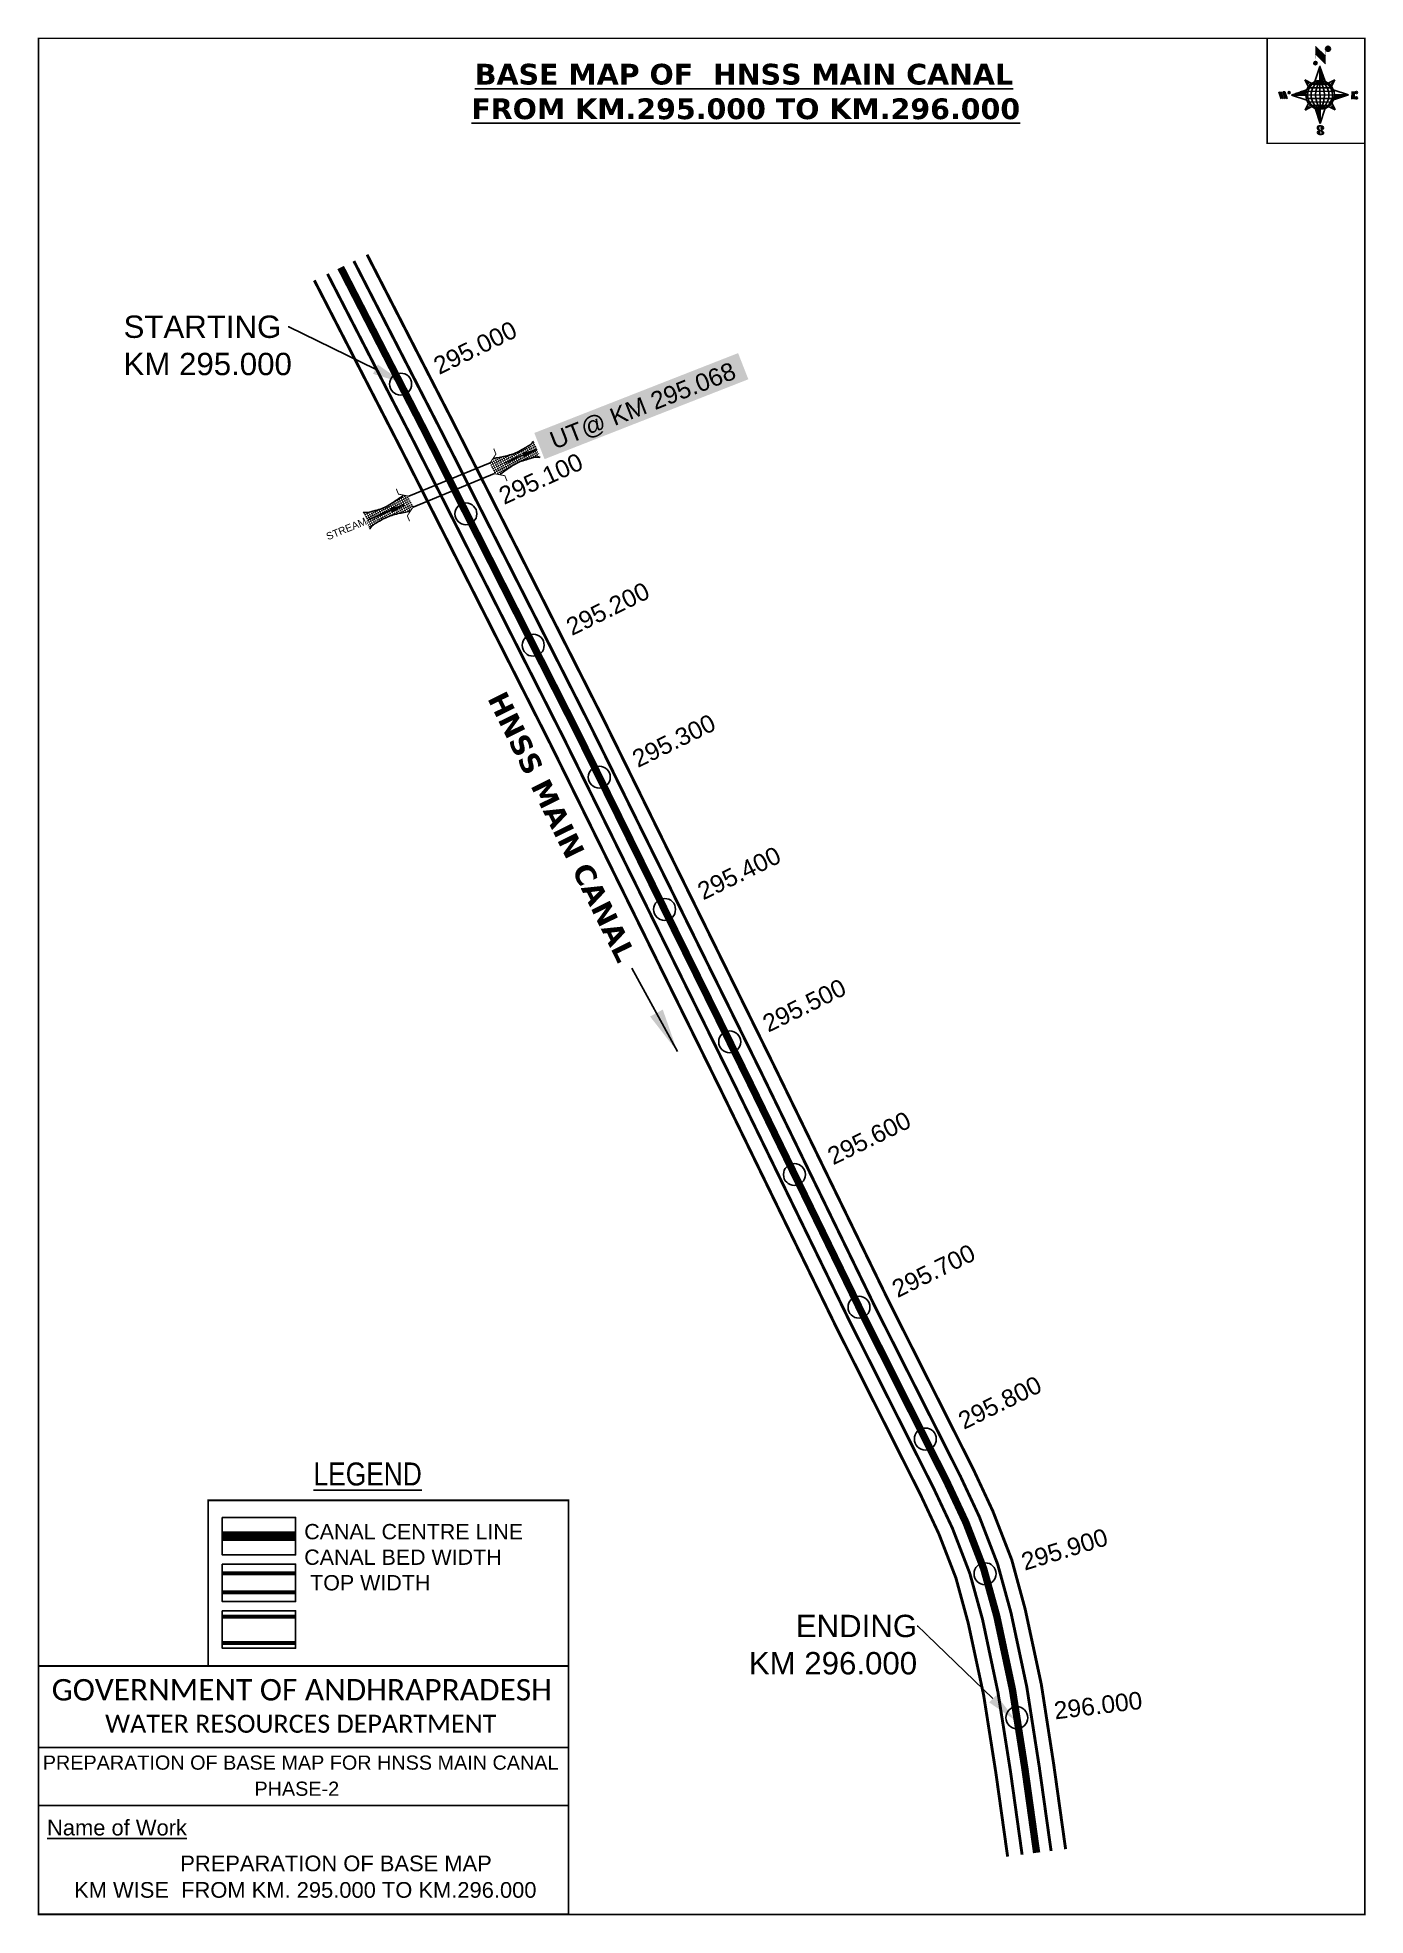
# Model space of a CAD drawing. Header units: inches. Extents: x 774395 to 775302, y 1582822 to 1584104.
import ezdxf
from ezdxf import colors
from ezdxf.entities.mleader import LeaderData, LeaderLine
from ezdxf.enums import TextEntityAlignment as Align
from ezdxf.math import Vec2, Vec3

# ---------------------------------------------------------------- set-up
doc = ezdxf.new("R2010")
doc.units = ezdxf.units.IN
doc.header["$LTSCALE"] = 15
doc.header["$MEASUREMENT"] = 0
doc.header["$PDMODE"] = 32
doc.header["$PDSIZE"] = 15
doc.linetypes.add('HIDDEN2', pattern=[0.1875, 0.125, -0.0625])
for name, color, linetype in [('AQUADUCT', 1, 'Continuous'), ('bord', 1, 'Continuous'), ('CANAL1', 7, 'Continuous'), ('CSMark', 72, 'Continuous'), ('DCBMS', 232, 'Continuous'), ('PAGE', 7, 'Continuous'), ('STRUCTURE', 5, 'Continuous'), ('TEXT', 6, 'Continuous')]:
    doc.layers.add(name, color=color, linetype=linetype)
doc.styles.add('ARIALN', font='ARIALN.TTF')
doc.styles.get("Standard").update_dxf_attribs({"font": 'arial.ttf'})
doc.dimstyles.get("Standard").update_dxf_attribs({"dimtxt": 20, "dimasz": 0.18, "dimexe": 0.18, "dimexo": 0.0625, "dimgap": 0.09, "dimtad": 0, "dimtih": 1, "dimtoh": 1, "dimdec": 4, "dimzin": 0, "dimdsep": 46, "dimtxsty": 'Standard', "dimcen": 0.09, "dimadec": 0, "dimazin": 0, "dimtfac": 1, "dimtdec": 4, "dimtofl": 0, "dimtmove": 0, "dimatfit": 3, "dimfxl": 1, "dimtolj": 1, "dimtzin": 0, "dimarcsym": 0})
pattern_1 = [(267.297113149, (-8720374.938, 50637915.138), (10.5367255337, -0.497431438), [])]
pattern_2 = [(357.297113149, (-8720374.938, 50637915.138), (0.497431438, 10.5367255337), [])]

# ---------------------------------------------------------------- blocks, each defined once
blk = doc.blocks.new('*X26')
at = {"color": 0, "linetype": 'Continuous'}
for p, q in [((6321.6, 240.5), (6322.3, 241.2)), ((6321.6, 240.3), (6322.3, 241)), ((6321.6, 240.1), (6322.3, 240.8)), ((6321.6, 239.9), (6322.4, 240.7)), ((6321.6, 239.8), (6322.4, 240.6)), ((6321.6, 239.6), (6322.5, 240.5)), ((6321.6, 239.4), (6322.5, 240.3)), ((6321.6, 239.2), (6322.6, 240.2)), ((6321.7, 239.1), (6322.6, 240.1)), ((6321.8, 240.8), (6322.4, 241.4)), ((6321.8, 239), (6322.7, 240)), ((6321.8, 239), (6322.8, 239.9)), ((6321.9, 238.9), (6322.9, 239.8)), ((6322, 238.8), (6323, 239.7)), ((6322.1, 241.3), (6322.4, 241.6)), ((6322.1, 238.7), (6323.1, 239.6)), ((6322.2, 238.6), (6323.1, 239.6)), ((6322.3, 238.5), (6323.2, 239.5)), ((6322.4, 238.5), (6323.3, 239.4)), ((6322.5, 238.4), (6323.4, 239.3)), ((6322.7, 238.4), (6323.6, 239.3)), ((6322.8, 238.3), (6323.7, 239.2)), ((6322.9, 238.3), (6323.8, 239.1)), ((6323.1, 238.2), (6323.9, 239.1)), ((6323.2, 238.2), (6324, 239)), ((6323.3, 238.2), (6324.2, 239)), ((6323.5, 238.1), (6324.3, 238.9)), ((6323.7, 238.1), (6324.4, 238.9)), ((6323.8, 238.1), (6324.6, 238.8)), ((6324.1, 238.2), (6324.7, 238.8)), ((6324.3, 238.3), (6324.9, 238.8)), ((6324.6, 238.3), (6325.1, 238.8)), ((6324.8, 238.4), (6325.2, 238.8)), ((6325.1, 238.5), (6325.4, 238.8)), ((6325.4, 238.6), (6325.6, 238.8))]:
    blk.add_line(p, q, dxfattribs=at)
blk = doc.blocks.new('*X25')
at = {"color": 0, "linetype": 'Continuous'}
for p, q in [((6324.4, 240.3), (6324.5, 240.4)), ((6324.6, 240.3), (6324.8, 240.5)), ((6324.7, 240.2), (6325, 240.5)), ((6324.8, 240.2), (6325.2, 240.6)), ((6325, 240.1), (6325.5, 240.6)), ((6325.1, 240.1), (6325.6, 240.6)), ((6325.2, 240), (6325.8, 240.6)), ((6325.3, 240), (6326, 240.6)), ((6325.4, 239.9), (6326.1, 240.6)), ((6325.5, 239.8), (6326.2, 240.5)), ((6325.6, 239.8), (6326.3, 240.5)), ((6325.7, 239.7), (6326.5, 240.4)), ((6325.9, 239.6), (6326.6, 240.3)), ((6326, 239.5), (6326.7, 240.3)), ((6326, 239.4), (6326.8, 240.2)), ((6326.1, 239.3), (6327, 240.2)), ((6326.2, 239.3), (6327.1, 240.1)), ((6326.3, 239.2), (6327.1, 240)), ((6326.4, 239.1), (6327.2, 239.9)), ((6326.5, 239), (6327.3, 239.8)), ((6326.5, 238.9), (6327.4, 239.7)), ((6326.6, 238.8), (6327.5, 239.6)), ((6326.7, 238.7), (6327.5, 239.5)), ((6326.8, 238.6), (6327.6, 239.4)), ((6326.8, 238.5), (6327.7, 239.3)), ((6326.8, 236.5), (6327.4, 237)), ((6326.9, 238.3), (6327.8, 239.2)), ((6326.9, 238.2), (6327.9, 239.1)), ((6326.9, 236.8), (6327.6, 237.4)), ((6327, 238.1), (6327.8, 239)), ((6327, 237.9), (6327.8, 238.8)), ((6327, 237.8), (6327.8, 238.6)), ((6327, 237.6), (6327.8, 238.4)), ((6327, 237.4), (6327.8, 238.2)), ((6327, 237.3), (6327.8, 238)), ((6327, 237.1), (6327.8, 237.9))]:
    blk.add_line(p, q, dxfattribs=at)
blk = doc.blocks.new('H')
at = {"layer": 'bord', "extrusion": (0.000427885, 0.004792, 0.999988)}
h = blk.add_hatch(dxfattribs=at)
h.set_pattern_fill('LINE', color=8, scale=84.387686, angle=-2.7029, style=0)
h.set_pattern_definition(pattern_2)
h.paths.add_polyline_path([(-492, 786, -0.090992), (-448, 775), (-486, 912)])
h = blk.add_hatch(dxfattribs=at)
h.set_pattern_fill('LINE', color=8, scale=84.387686, angle=-92.7029, style=0)
h.set_pattern_definition(pattern_1)
h.paths.add_polyline_path([(-625, 665, -0.090992), (-615, 710), (-751, 671)])
h = blk.add_hatch(dxfattribs=at)
h.set_pattern_fill('LINE', color=8, scale=84.387686, angle=-2.7029, style=0)
h.set_pattern_definition(pattern_2)
h.paths.add_polyline_path([(-504, 533, -0.090992), (-549, 543), (-510, 406)])
h = blk.add_hatch(dxfattribs=at)
h.set_pattern_fill('LINE', color=8, scale=84.387686, angle=-92.7029, style=0)
h.set_pattern_definition(pattern_1)
h.paths.add_polyline_path([(-246, 647), (-372, 653, -0.090992), (-382, 609)])
for p, q in [((-519, 1020, -1217), (-435, 927, -1216)), ((-516, 1087, -1217), (-432, 994, -1217)), ((-538, 774, -1216), (-487, 906, -1216)), ((-487, 906, -1216), (-493, 780, -1216)), ((-487, 906, -1216), (-448, 769, -1216)), ((-865, 701, -1215), (-847, 638, -1215)), ((-847, 700, -1215), (-829, 637, -1215)), ((-829, 699, -1215), (-811, 636, -1215)), ((-829, 699, -1215), (-811, 698, -1215)), ((-811, 698, -1215), (-794, 635, -1215)), ((-752, 665, -1215), (-615, 704, -1215)), ((-627, 794, -1216), (-567, 760, -1216)), ((-627, 794, -1216), (-584, 747, -1215)), ((-599, 731, -1215), (-627, 794, -1216)), ((-421, 753, -1216), (-359, 781, -1216)), ((-359, 781, -1216), (-405, 739, -1216)), ((-359, 781, -1216), (-392, 721, -1215)), ((-379, 693, -1215), (-246, 641, -1215)), ((-213, 669, -1215), (-217, 601, -1215)), ((-752, 665, -1215), (-625, 659, -1215)), ((-619, 614, -1215), (-752, 665, -1215)), ((-639, 526, -1214), (-606, 585, -1215)), ((-639, 526, -1214), (-593, 568, -1215)), ((-577, 553, -1215), (-639, 526, -1214)), ((-511, 400, -1214), (-549, 537, -1214)), ((-460, 533, -1215), (-511, 400, -1214)), ((-505, 527, -1214), (-511, 400, -1214)), ((-371, 513, -1214), (-431, 546, -1215)), ((-371, 513, -1214), (-414, 560, -1215)), ((-399, 576, -1215), (-371, 513, -1214)), ((-246, 641, -1215), (-383, 603, -1215)), ((-373, 647, -1215), (-246, 641, -1215)), ((-197, 600, -1215), (-194, 668, -1215))]:
    blk.add_line(p, q, dxfattribs=at)
at = {"layer": 'bord', "color": 8, "linetype": 'ByBlock', "extrusion": (0.000427885, 0.004792, 0.999988)}
for p, q in [((-375, 679, -1215), (-620, 691, -1215)), ((-386, 711, -1215), (-605, 722, -1215)), ((-411, 744, -1216), (-578, 752, -1216)), ((-493, 780, -1216), (-505, 527, -1214)), ((-373, 647, -1215), (-625, 659, -1215)), ((-378, 616, -1215), (-623, 628, -1215)), ((-392, 585, -1215), (-611, 595, -1215)), ((-420, 555, -1215), (-587, 562, -1215))]:
    blk.add_line(p, q, dxfattribs=at)
at = {"layer": 'bord', "extrusion": (0.000427885, 0.004792, 0.999988), "elevation": -1212}
for points, const_width in [([(-522, 960), (-516, 1093)], 1.61), ([(-434, 933), (-428, 1066)], 1.61), ([(-870, 707), (-846, 706)], 0.642), ([(-829, 643), (-821, 678)], 0.642), ([(-793, 641), (-782, 694)], 0.642), ([(-223, 676), (-174, 673)], 0.706), ([(-829, 643), (-855, 644)], 0.642), ([(-811, 642), (-784, 641)], 0.642), ([(-177, 605), (-226, 607)], 0.706), ([(-195, 645), (-185, 644)], 0.706)]:
    blk.add_lwpolyline(points, dxfattribs=dict(at, const_width=const_width))
for points, const_width in [([(-414, 1073, 1), (-398, 1058, 1)], 22.3), ([(-530, 950, 1), (-520, 939, 1)], 14.8), ([(-776, 697, 1), (-769, 690, 1)], 8.9), ([(-180, 618, 1), (-173, 611, 1)], 9.79), ([(-178, 667, 1), (-171, 660, 1)], 9.79), ([(-490, 362, 1), (-498, 369, 1)], 11.1), ([(-525, 322, 1), (-533, 329, 1)], 11.1)]:
    blk.add_lwpolyline(points, format="xyb", close=True, dxfattribs=dict(at, const_width=const_width))
for points in [[(-537, 317), (-531, 310), (-520, 307), (-505, 307), (-494, 310), (-486, 318), (-487, 326), (-491, 333), (-494, 336), (-503, 341), (-522, 347), (-530, 352), (-534, 355), (-537, 363), (-537, 373), (-530, 381), (-520, 384), (-504, 384), (-493, 380), (-487, 373)], [(-522, 348), (-526, 354), (-528, 361), (-528, 371), (-526, 375), (-521, 381), (-515, 384)], [(-505, 307), (-499, 312), (-497, 319), (-497, 327), (-501, 335), (-509, 343)]]:
    blk.add_lwpolyline(points, dxfattribs=at)
at = {"layer": 'bord', "extrusion": (0.000427885, 0.004792, 0.999988)}
for centre, radius in [((-406, 1065, -1212), 22.3), ((-525, 944, -1212), 14.8), ((-773, 694, -1212), 8.9), ((-498, 659, -1212), 127), ((-177, 615, -1212), 9.79), ((-174, 663, -1212), 9.79), ((-494, 365, -1212), 11.1), ((-529, 325, -1212), 11.1)]:
    blk.add_circle(centre, radius, dxfattribs=at)
at = {"layer": 'bord', "color": 8, "linetype": 'ByBlock', "extrusion": (0.000427885, 0.004792, 0.999988)}
for centre, radius, start, end in [((-482, 658, -1212), 128, 94.9254, 259.6691), ((-437, 656, -1212), 141, 113.2864, 241.308), ((-316, 651, -1212), 222, 142.5892, 212.0053), ((-560, 662, -1212), 141, 293.2864, 61.308), ((-681, 668, -1212), 222, 322.5892, 32.0053), ((-515, 660, -1212), 128, 274.9254, 79.6691)]:
    blk.add_arc(centre, radius, start, end, dxfattribs=at)
at = {"layer": 'bord', "extrusion": (0.000427885, 0.004792, 0.999988)}
for points in [[(-516, 1093, -1212), (-431, 1000, -1212), (-519, 1026, -1212), (-434, 933, -1212)], [(-864, 707, -1212), (-846, 706, -1212), (-846, 644, -1212), (-829, 643, -1212)], [(-829, 705, -1212), (-811, 704, -1212), (-811, 642, -1212), (-793, 641, -1212)], [(-193, 674, -1212), (-197, 606, -1212), (-213, 675, -1212), (-216, 607, -1212)]]:
    blk.add_solid(points, dxfattribs=at)
at = {"layer": 'bord', "extrusion": (0.000427885, 0.004792, 0.999988), "xscale": 7.977342409717546, "yscale": 7.977342408231451, "zscale": 7.977342408476333, "rotation": 138.0840426661453}
for name, p in [('*X25', (38301, -31929, -1212)), ('*X26', (38314, -31951, -1212))]:
    blk.add_blockref(name, p, dxfattribs=at)
blk = doc.blocks.new('UT')
at = {"layer": 'STRUCTURE'}
h = blk.add_hatch(dxfattribs=at)
h.set_pattern_fill('DASH', color=150, scale=8, angle=-39.6278, style=0)
h.set_pattern_definition([(320.372247933, (-4370.464, -6260.8811), (1.40800153113, 0.132407282), [1, -1])])
h.paths.add_polyline_path([(765163, 1700681.9), (765165.6, 1700680.6), (765167.2, 1700680.3), (765169.1, 1700680), (765172.4, 1700679.6), (765176.4, 1700679.3), (765179.5, 1700679.5), (765183.1, 1700679.9), (765187.7, 1700680.9), (765188.9, 1700681.2), (765193.1, 1700682.2), (765196.1, 1700680.2), (765196.1, 1700672.2), (765193.1, 1700670.2), (765190.5, 1700670.8), (765188.1, 1700671.3), (765185.5, 1700671.8), (765183.6, 1700672.1), (765181, 1700672.5), (765180.3, 1700672.5), (765178.5, 1700672.6), (765176.7, 1700672.6), (765174.6, 1700672.5), (765172.5, 1700672.3), (765170.4, 1700672), (765168.5, 1700671.7), (765166.1, 1700671.2), (765165, 1700670.8), (765163, 1700669.7)])
h.paths.add_polyline_path([(765259.1, 1700682.2), (765256.1, 1700680.2), (765256.1, 1700672.2), (765259.1, 1700670.2), (765261.9, 1700671), (765264.4, 1700671.6), (765266.4, 1700672), (765269.1, 1700672.5), (765272.7, 1700673), (765276.1, 1700673.1), (765278.6, 1700672.9), (765281.2, 1700672.7), (765283.9, 1700672.3), (765286.4, 1700671.9), (765288, 1700671.3), (765289.2, 1700670.6), (765289.1, 1700682.7), (765287.6, 1700681.8), (765285.7, 1700681.2), (765283, 1700680.7), (765281.2, 1700680.4), (765276.7, 1700679.9), (765272.7, 1700679.9), (765268.7, 1700680.3), (765264.8, 1700681), (765261.2, 1700681.7)])
at = {"layer": 'STRUCTURE', "color": 150, "const_width": 0.628}
for points in [[(765190.1, 1700688.2), (765190.1, 1700684.2), (765196.1, 1700680.2), (765256.1, 1700680.2), (765262.1, 1700684.2), (765262.1, 1700688.2)], [(765190.1, 1700664.2), (765190.1, 1700668.2), (765196.1, 1700672.2), (765256.1, 1700672.2), (765262.1, 1700668.2), (765262.1, 1700664.2)]]:
    blk.add_lwpolyline(points, dxfattribs=at)
at = {"layer": 'STRUCTURE', "color": 150}
for points in [[(765196.1, 1700680.2), (765256.1, 1700680.2)], [(765196.1, 1700672.2), (765256.1, 1700672.2)], [(765196.1, 1700672.2), (765256.1, 1700672.2)]]:
    blk.add_lwpolyline(points, dxfattribs=at)
at = {"layer": 'STRUCTURE', "color": 0}
blk.add_circle((765226.1, 1700676.2), 1.89, dxfattribs=at)
at = {"layer": 'STRUCTURE', "color": 150}
for points in [[(765163, 1700681.9), (765164.4, 1700681.1), (765167.9, 1700680.2), (765171.2, 1700679.8), (765176.1, 1700679.4), (765184.7, 1700680.3), (765193.1, 1700682.2)], [(765289.1, 1700682.7), (765287.8, 1700681.9), (765284.3, 1700680.9), (765280.9, 1700680.4), (765276.1, 1700679.8), (765267.4, 1700680.5), (765259.1, 1700682.2)], [(765163, 1700669.7), (765164.3, 1700670.6), (765167.8, 1700671.6), (765171.2, 1700672.1), (765176, 1700672.6), (765184.7, 1700672), (765193.1, 1700670.2)], [(765289.2, 1700670.6), (765287.8, 1700671.4), (765284.2, 1700672.3), (765280.9, 1700672.7), (765276.1, 1700673.1), (765267.4, 1700672.2), (765259.1, 1700670.2)]]:
    blk.add_spline(points, degree=3, dxfattribs=at)
at = {"layer": 'STRUCTURE', "color": 0}
blk.add_text('STREAM', height=5, dxfattribs=at).set_placement((765148.2, 1700675.8), align=Align.MIDDLE_CENTER)
for points in [[(765190.9, 1700676), (765164.2, 1700675.8)], [(765289.3, 1700676.7), (765265.4, 1700676.4)]]:
    blk.add_leader(points, dimstyle='Standard', override={"dimasz": 10, "dimgap": 0.09, "dimtad": 0}, dxfattribs=at)

msp = doc.modelspace()

# ---------------------------------------------------------------- linework, layer by layer
at = {"layer": 'CANAL1', "color": 1, "linetype": 'HIDDEN2', "ltscale": 8, "const_width": 5}
msp.add_lwpolyline([(774601.7, 1583946.9), (774659.8, 1583833.9), (774687.6, 1583778.9), (774762.8, 1583630.5), (774879.6, 1583393.5), (774957.9, 1583232.6), (775016, 1583117.1), (775028.7, 1583090), (775040.9, 1583058.3), (775049.8, 1583026.1), (775060.5, 1582975.9), (775069, 1582921.9), (775077, 1582864.5)], dxfattribs=at)
at = {"layer": 'CANAL1', "color": 5, "const_width": 2}
for points in [[(774610.7, 1583951.3), (774668.7, 1583838.4), (774771.7, 1583635), (774888.6, 1583397.9), (774966.8, 1583237), (775025, 1583121.5), (775037.9, 1583093.9), (775050.4, 1583061.5), (775059.5, 1583028.4), (775070.3, 1582977.7), (775078.8, 1582923.3), (775086.9, 1582865.7)], [(774592.7, 1583942.5), (774650.9, 1583829.4), (774753.8, 1583626), (774870.6, 1583389.1), (774948.9, 1583228.2), (775007, 1583112.7), (775019.5, 1583086.1), (775031.4, 1583055.2), (775040.1, 1583023.7), (775050.6, 1582974.1), (775059.1, 1582920.4), (775067.1, 1582863.2)]]:
    msp.add_lwpolyline(points, dxfattribs=at)
at = {"layer": 'CANAL1', "color": 200, "const_width": 2}
for points in [[(774619.7, 1583955.7), (774677.6, 1583843), (774780.7, 1583639.4), (774897.5, 1583402.3), (774975.8, 1583241.5), (775034, 1583125.9), (775047.1, 1583097.8), (775060, 1583064.6), (775069.2, 1583030.8), (775080.2, 1582979.6), (775088.7, 1582924.8), (775096.8, 1582867)], [(774583.7, 1583938.1), (774642, 1583824.8), (774744.9, 1583621.6), (774861.6, 1583384.7), (774940, 1583223.7), (774998, 1583108.4), (775010.3, 1583082.1), (775021.9, 1583052.1), (775030.3, 1583021.3), (775040.8, 1582972.3), (775049.2, 1582918.9), (775057.2, 1582861.9)]]:
    msp.add_lwpolyline(points, dxfattribs=at)
at = {"layer": 'CANAL1', "color": 1, "linetype": 'HIDDEN2', "ltscale": 100, "const_width": 6.54, "elevation": -0.4}
msp.add_lwpolyline([(774570.9, 1583080.7), (774520.8, 1583080.7)], dxfattribs=at)
at = {"layer": 'CANAL1', "color": 5, "const_width": 2.62, "elevation": -0.4}
for points in [[(774570.9, 1583055.3), (774520.8, 1583055.3)], [(774570.9, 1583042.3), (774520.8, 1583042.3)]]:
    msp.add_lwpolyline(points, dxfattribs=at)
at = {"layer": 'CANAL1', "color": 200, "const_width": 2.62, "elevation": -0.4}
for points in [[(774570.9, 1583025.7), (774520.8, 1583025.7)], [(774570.9, 1583007.7), (774520.8, 1583007.7)]]:
    msp.add_lwpolyline(points, dxfattribs=at)
at = {"layer": 'CSMark', "color": 3}
for p in [(774642.6, 1583867.3), (774687.2, 1583778.7), (774733.2, 1583689), (774778.3, 1583598.9), (774822.9, 1583508.6), (774867.4, 1583418.2), (774911.6, 1583327.6), (774955.7, 1583237), (775001, 1583147), (775041.8, 1583055), (775063.5, 1582956.7)]:
    msp.add_point(p, dxfattribs=at)
at = {"layer": 'PAGE', "const_width": 1.09}
msp.add_lwpolyline([(775301.1, 1582822.4), (775301.1, 1584103.4), (774395.3, 1584103.4), (774395.3, 1582822.4), (775301.1, 1582822.4)], dxfattribs=at)
at = {"layer": 'PAGE'}
for points, const_width in [([(775301.1, 1584103.4), (775234.5, 1584103.4), (775234.5, 1584031.7), (775301.1, 1584031.7)], 1.09), ([(774511.2, 1583105.1), (774757.3, 1583105.1), (774757.3, 1582992), (774511.2, 1582992)], 1.31), ([(774395.3, 1582992), (774757.3, 1582992), (774757.3, 1582822.4), (774395.3, 1582822.4)], 1.31)]:
    msp.add_lwpolyline(points, close=True, dxfattribs=dict(at, const_width=const_width))
at = {"layer": 'PAGE', "elevation": -0.4}
for points in [[(774520.8, 1583093.5), (774570.9, 1583093.5), (774570.9, 1583067.9), (774520.8, 1583067.9)], [(774520.8, 1583061.6), (774570.9, 1583061.6), (774570.9, 1583036), (774520.8, 1583036)], [(774520.8, 1583029.7), (774570.9, 1583029.7), (774570.9, 1583004.1), (774520.8, 1583004.1)]]:
    msp.add_lwpolyline(points, close=True, dxfattribs=at)
at = {"layer": 'PAGE'}
for points in [[(774395.3, 1582936.4), (774757.3, 1582936.4)], [(774395.3, 1582896.8), (774757.3, 1582896.8)]]:
    msp.add_lwpolyline(points, dxfattribs=at)

# ---------------------------------------------------------------- block references
at = {"layer": 'AQUADUCT', "color": 1, "xscale": 0.07667864689578267, "yscale": 0.07667864693304999, "zscale": 0.07667864688902368, "rotation": 3.078330607406166}
msp.add_blockref('H', (775311.5, 1584016.8, 93.1), dxfattribs=at)
at = {"layer": 'STRUCTURE', "color": 0, "rotation": 22.32794859087451}
msp.add_blockref('UT', (712924.1, -280083.8), dxfattribs=at)

# ---------------------------------------------------------------- texts
at = {"layer": 'CANAL1', "insert": (774713.8, 1583659.8), "char_height": 14, "width": 205.129, "attachment_point": 1, "rotation": 296.2516}
msp.add_mtext('\\pi0.96322;{\\fVerdana|b1|i0|c0|p34;HNSS MAIN CANAL}', dxfattribs=at)
at = {"layer": 'CSMark', "color": 1}
for s, rotation, p in [('295.000', 26.1131, (774666.3, 1583878.9)), ('295.200', 26.1131, (774756.9, 1583700.6)), ('295.300', 26.1131, (774802, 1583610.5)), ('295.400', 26.1131, (774846.6, 1583520.1)), ('295.500', 26.1131, (774891.1, 1583429.8)), ('295.600', 26.1131, (774935.4, 1583339.2)), ('295.700', 26.1131, (774979.4, 1583248.6)), ('295.800', 26.1131, (775024.7, 1583158.6)), ('295.900', 17.1159, (775067.1, 1583062.8)), ('296.000', 6.9342, (775088.9, 1582961.5))]:
    msp.add_text(s, height=12, rotation=rotation, dxfattribs=at).set_placement(p, align=Align.MIDDLE_LEFT)
at = {"layer": 'CSMark', "color": 3}
msp.add_text('295.100', height=12, rotation=24.493, dxfattribs=at).set_placement((774710.8, 1583790.2), align=Align.MIDDLE_LEFT)
at = {"layer": 'PAGE', "extrusion": (0.000201441, 0.004807, 0.999988), "style": 'ARIALN'}
msp.add_text('%%ULEGEND', height=15.7, rotation=359.9999, dxfattribs=at).set_placement((774620.1, 1583104.1, 7765.8), align=Align.MIDDLE)
at = {"layer": 'PAGE', "extrusion": (0.000201441, 0.004807, 0.999988)}
for s, height, p in [('PREPARATION OF BASE MAP FOR HNSS MAIN CANAL', 9.677, (774398.2, 1582902.2, 7764.8)), ('%%UName of Work', 10.706, (774401.1, 1582857.3, 7763.4))]:
    msp.add_text(s, height=height, rotation=359.9999, dxfattribs=at).set_placement(p)
for s, height, p in [('PHASE-2', 9.68, (774571.7, 1582889.2, 7764.8)), ('PREPARATION OF BASE MAP', 10.706, (774598.5, 1582838.2, 7763.5)), ('KM WISE  FROM KM. 295.000 TO KM.296.000', 10.706, (774577.5, 1582820.1, 7763.4))]:
    msp.add_text(s, height=height, rotation=359.9999, dxfattribs=at).set_placement(p, align=Align.MIDDLE_CENTER)
at = {"layer": 'PAGE', "extrusion": (0.000201441, 0.004807, 0.999988), "attachment_point": 1, "text_direction": (1, -1e-06, -0.000201)}
for s, insert, char_height, width in [('CANAL CENTRE LINE CANAL BED WIDTH {\\H2.3717x; }\\P TOP WIDTH{\\H1.9152x; }', (774576.8, 1583089, -0.4), 10.464, 184.124), ('\\pi3.9114;{\\fCalibri|b0|i0|c0|p34;\\H1.3333x;GOVERNMENT OF ANDHRAPRADESH\\P\\pi40.408;\\H0.83998x;WATER RESOURCES DEPARTMENT}', (774400.4, 1582983.1, -1.4), 10.964, 350.18)]:
    msp.add_mtext(s, dxfattribs=dict(at, insert=insert, char_height=char_height, width=width))
at = {"layer": 'STRUCTURE', "color": 5, "insert": (774738.6, 1583831.9), "char_height": 12, "width": 142.286, "attachment_point": 1, "rotation": 21.3909, "bg_fill": 1, "box_fill_scale": 1.3, "bg_fill_color": 7, "bg_fill_true_color": 16777215, "bg_fill_transparency": 4390977}
msp.add_mtext('\\pi4.9586;UT@ KM 295.068', dxfattribs=at)
at = {"layer": 'TEXT', "color": 1, "insert": (774669.6, 1584086), "char_height": 14.17, "width": 413.997, "attachment_point": 1}
msp.add_mtext('\\pi23.713;{\\fVerdana|b1|i0|c0|p34;\\LBASE MAP OF  HNSS MAIN CANAL \\P\\pi21.324;FROM KM.295.000 TO KM.296.000}', dxfattribs=at)

# ---------------------------------------------------------------- leaders
at = {"layer": 'CANAL1'}
msp.add_leader([(774831.7, 1583411.5), (774800.6, 1583468.6)], dimstyle='Standard', override={"dimasz": 30, "dimgap": 0.09, "dimtad": 0}, dxfattribs=at)
at = {"layer": 'DCBMS', "color": 5}
ml = msp.add_multileader_mtext('Standard', dxfattribs=at)
ml.set_content('STARTING\\PKM 295.000', color=5)
ml.set_leader_properties()
ml.build(insert=Vec2(0, 0))
ml.multileader.update_dxf_attribs({"dogleg_length": 0.36, "arrow_head_size": 21.8})
ctx = ml.context
ctx.base_point, ctx.char_height, ctx.arrow_head_size, ctx.landing_gap_size, ctx.plane_origin = Vec3(774453.3, 1583906.3), 15.26, 21.8, 0.0981, Vec3(774639.6, 1583985.7)
notes = []
notes.append((ctx, [(0, (1, 1, 0), (774566.3, 1583906.3), (-1, 0), 0.392, [(0, [(774645, 1583867.9)], 0, [])])]))
ctx.mtext.insert, ctx.mtext.flow_direction = Vec3(774453.4, 1583914.1), 5
for ctx, leaders in notes:
    for number, flags, end, landing, length, lines in leaders:
        leader = LeaderData()
        leader.index, (leader.has_last_leader_line, leader.has_dogleg_vector, leader.attachment_direction) = number, flags
        leader.last_leader_point, leader.dogleg_vector, leader.dogleg_length = Vec3(end), Vec3(landing), length
        for number, points, colour, breaks in lines:
            line = LeaderLine()
            line.index, line.vertices, line.color, line.breaks = number, Vec3.list(points), colors.encode_raw_color(colour), breaks
            leader.lines.append(line)
        ctx.leaders.append(leader)

# ---------------------------------------------------------------- next in the draw order: leaders
ml = msp.add_multileader_mtext('Standard', dxfattribs=at)
ml.set_content('ENDING \\PKM 296.000', color=5)
ml.set_leader_properties()
ml.build(insert=Vec2(0, 0))
ml.multileader.update_dxf_attribs({"dogleg_length": 0.36, "arrow_head_size": 21.8})
ctx = ml.context
ctx.base_point, ctx.char_height, ctx.arrow_head_size, ctx.landing_gap_size, ctx.plane_origin = Vec3(774882.9, 1583019.2), 15.26, 21.8, 0.0981, Vec3(775039.5, 1583250.7)
ctx.text_align_type = 2
notes = []
notes.append((ctx, [(0, (1, 1, 0), (774995.8, 1583019.2), (-1, 0), 0.36, [(0, [(775062.8, 1582954.6)], 0, [])])]))
ctx.mtext.insert, ctx.mtext.width, ctx.mtext.alignment, ctx.mtext.flow_direction = Vec3(774995.4, 1583027), 118.86, 3, 5
ctx.mtext.has_bg_fill, ctx.mtext.bg_color, ctx.mtext.bg_scale_factor, ctx.mtext.bg_transparency, ctx.mtext.use_window_bg_color = 1, -1027028792, 1.5, 0, 1
for ctx, leaders in notes:
    for number, flags, end, landing, length, lines in leaders:
        leader = LeaderData()
        leader.index, (leader.has_last_leader_line, leader.has_dogleg_vector, leader.attachment_direction) = number, flags
        leader.last_leader_point, leader.dogleg_vector, leader.dogleg_length = Vec3(end), Vec3(landing), length
        for number, points, colour, breaks in lines:
            line = LeaderLine()
            line.index, line.vertices, line.color, line.breaks = number, Vec3.list(points), colors.encode_raw_color(colour), breaks
            leader.lines.append(line)
        ctx.leaders.append(leader)

doc.saveas('drawing.dxf')
